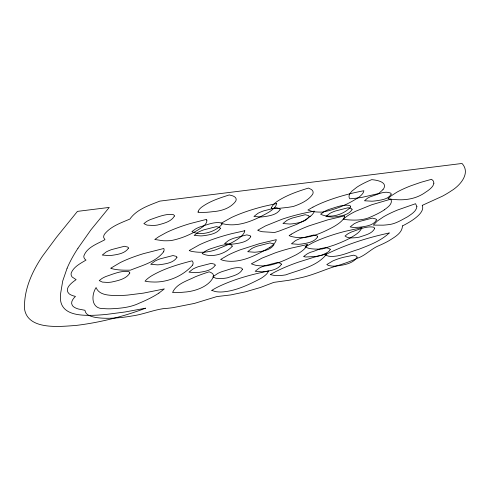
<?xml version="1.0" encoding="UTF-8"?>
<svg xmlns="http://www.w3.org/2000/svg" width="490" height="490" viewBox="0 0 490 490"><rect width="100%" height="100%" fill="white"/><g stroke="black" fill="none" stroke-linecap="round" stroke-linejoin="round"><path stroke-width="0.73" d="M67.112 268.214L62.72 280.966L60.68 293.192A816.383 208.544 -12.5 0 0 60.638 300.891C63.088 315.572 82.093 315.572 93.657 315.291A83.71 21.382 -12.5 0 0 106.685 314.384L124.913 312.001L145.616 308.186C123.143 316.687 99.654 322.598 75.785 325.47C60.209 326.487 28.193 330.456 24.58 309.319A866.896 221.443 -12.5 0 1 42.434 256.221L56.503 237.258L77.438 211.38L109.252 207.417L91.005 229.737L77.977 248.234M382.923 189.673L378.654 193.544L362.208 197.323A39.225 10.021 -12.5 0 1 351.465 198.658L349.799 198.781L349.272 197.813A56.809 14.51 -12.5 0 1 350.032 193.458L352.004 191.057L356.738 187.296A60.466 15.447 -12.5 0 1 371.702 179.64A51.965 13.273 -12.5 0 1 382.941 189.667M384.307 209.849C387.461 207.484 393.243 203.754 390.842 199.136L371.732 204.759L355.869 211.172A58.255 14.878 -12.5 0 0 346.485 216.58L343.159 219.3C352.518 220.476 362.674 220.917 371.322 216.684A58.555 14.957 -12.5 0 0 384.307 209.849M158.907 293.087L164.358 288.892L143.454 293.124L127.498 295.109A57.667 14.731 -12.5 0 1 116.142 295.556C109.178 295.311 99.072 295.311 96.089 287.55C90.969 295.378 91.207 309.257 103.727 308.578A36.695 9.371 -12.5 0 0 110.232 308.816C120.105 308.375 130.248 307.567 139.258 303.163A80.385 20.531 -12.5 0 0 158.901 293.087M312.932 207.111L307.922 210.014L311.805 211.343A38.502 9.837 -12.5 0 0 322.279 212.084C335.289 209.757 348.194 204.379 359.225 196.962A51.517 13.163 -12.5 0 0 363.586 191.902L363.886 190.732A61.746 15.772 -12.5 0 0 312.994 207.111M422.325 205.335L442.292 196.251A94.925 24.249 -12.5 0 0 451.247 190.886C459.957 185.722 471.08 173.197 462.021 163.464L159.783 201.121C149.107 205.377 136.777 209.255 129.881 219.067C120.944 222.901 110.832 226.257 104.566 234.116A52.706 13.463 -12.5 0 0 103.745 237.632L104.952 239.677C97.412 243.867 86.932 247.174 83.827 256.043A57.52 14.694 -12.5 0 0 84.966 259.179L86.001 260.092C80.562 263.375 74.039 266.542 71.338 272.667A62.64 15.999 -12.5 0 0 72.214 277.052L76.122 279.649C72.061 282.411 63.7 288.561 69.078 293.755A56.693 14.48 -12.5 0 0 73.42 295.874L75.454 296.413C73.145 298.606 70.229 302.22 72.336 305.454A59.345 15.159 -12.5 0 0 78.431 309.019L84.923 310.28C85.487 315.309 91.532 316.632 95.636 317.453C104.327 318.782 113.19 318.341 121.894 317.447A46.091 11.772 -12.5 0 0 131.859 315.989C142.474 314.592 152.531 310.305 162.992 308.7A47.671 12.177 -12.5 0 0 172.872 307.671L194.371 303.426L216.794 296.585L230.778 294.925L245.655 291.789L260.374 287.501L273.855 282.363L288.377 280.36A50.329 12.856 -12.5 0 0 299.359 278.063C312.785 275.386 325.109 269.237 338.167 265.451A59.327 15.153 -12.5 0 0 357.682 258.138C365.105 255.59 370.544 249.557 377.386 246.317A65.874 16.825 -12.5 0 0 389.287 240.541C394.603 237.068 402.357 233.13 402.437 225.865M244.835 230.729L232.04 233.583A61.391 15.68 -12.5 0 0 199.406 244.81L189.232 250.513A31.017 7.926 -12.5 0 0 191.498 251.346C201.121 253.238 211.227 252.301 220.09 247.946A58.077 14.835 -12.5 0 0 244.761 230.741M270.302 274.602L274.7 275.539L280.899 275.472A18.865 4.82 -12.5 0 0 285.786 274.859C299.88 269.665 317.22 266.438 326.769 253.887L313.949 257.25L298.22 262.199A81.015 20.696 -12.5 0 0 270.296 274.602M211.809 290.368L215.086 291.513A27.783 7.099 -12.5 0 0 220.886 292.022C234.924 291.458 248.246 284.941 260.57 278.62A52.363 13.377 -12.5 0 0 267.142 273.414L268.71 270.97C251.866 274.363 235.108 278.884 219.502 286.178A60.687 15.502 -12.5 0 0 211.809 290.368M422.196 205.365A80.189 20.482 -12.5 0 1 402.553 225.865M67.106 268.214A914.199 233.528 -12.5 0 1 77.984 248.234M330.285 249.251C329.274 252.466 325.048 253.336 322.451 254.971A18.24 4.661 -12.5 0 1 315.278 256.49L305.834 257.005A14.522 3.712 -12.5 0 1 303.665 256.497L307.046 253.979A20.58 5.255 -12.5 0 1 310.789 252.172C316.773 250.905 324.79 245.165 330.285 249.251M206.841 220.414L206.774 221.523A49.968 12.764 -12.5 0 1 203.221 226.441C193.703 233.381 182.335 238.428 170.826 240.627A37.467 9.573 -12.5 0 1 162.937 240.725L154.779 239.488L158.772 236.688L166.355 232.53A60.527 15.46 -12.5 0 1 190.145 223.581L206.566 219.361L206.841 220.414M213.75 275.968C209.953 286.356 195.106 291.403 184.644 292.083A37.785 9.653 -12.5 0 1 172.584 292.518C176.345 283.692 187.229 280.874 195.143 276.862A65.115 16.636 -12.5 0 1 205.475 273.028L209.163 271.821A45.95 11.736 -12.5 0 1 212.936 274.051L213.75 275.968M198.174 211.502L198.052 212.489L206.498 212.305A40.523 10.351 -12.5 0 0 213.156 211.631C221.486 211.012 230.208 208.299 235.512 201.488A40.162 10.259 -12.5 0 0 232.658 195.841L229.246 194.928C219.643 198.034 209.714 201.163 201.506 207.246A41.362 10.566 -12.5 0 0 198.591 210.48L198.174 211.502M416.916 206.621C416.243 211.515 411.275 214.222 407.582 216.776C401.874 219.802 396.141 223.55 389.66 224.512A31.072 7.938 -12.5 0 1 383.223 225.161L373.343 225.112L377.233 221.106L383.352 216.929A68.373 17.462 -12.5 0 1 397.598 210.002L415.551 203.718L416.916 206.621M129.795 273.01C126.396 279.024 117.906 280.648 111.549 282.062A14.143 3.614 -12.5 0 1 107.592 282.436L102.379 282.093L99.237 280.599L101.938 278.51A21.242 5.427 -12.5 0 1 105.999 276.464C113.178 274.088 121.012 270.492 128.552 271.558A19.177 4.9 -12.5 0 1 129.795 273.01M242.397 269.378C239.824 274.737 232.444 275.999 227.293 277.855A15.184 3.877 -12.5 0 1 222.215 278.51L215.949 278.283L212.782 276.844L217.829 273.414A21.15 5.402 -12.5 0 1 222.423 271.472C228.456 269.886 234.943 266.646 241.154 267.92A19.177 4.9 -12.5 0 1 242.397 269.378M374.63 228.561C372.039 233.951 364.627 235.157 359.476 237.093A11.919 3.044 -12.5 0 1 355.544 237.711C352.047 237.938 347.906 238.41 345.009 236.027L347.698 233.938A21.756 5.555 -12.5 0 1 351.716 231.905C358.607 229.602 366.134 225.994 373.38 227.103A19.177 4.9 -12.5 0 1 374.63 228.561M174.409 216.041C171.31 221.768 163.329 223.532 157.419 225.063A16.072 4.104 -12.5 0 1 153.382 225.48L146.994 225.124L143.864 223.618L146.559 221.529A21.242 5.427 -12.5 0 1 150.62 219.483C157.798 217.107 165.638 213.511 173.172 214.577A19.141 4.888 -12.5 0 1 174.409 216.041M376.418 219.992C374.268 224.432 368.498 225.823 363.978 226.57A19.808 5.059 -12.5 0 1 359.623 227.201L353.413 227.476L350.166 226.907L354.117 223.795A19.257 4.918 -12.5 0 1 359.556 221.419L372.388 218.117L375.652 218.932A14.884 3.804 -12.5 0 1 376.418 219.992M433.889 183.193L433.056 185.545A54.954 14.039 -12.5 0 1 425.724 192.123C416.825 198.658 406.002 200.496 395.222 199.577A47.524 12.14 -12.5 0 1 387.958 198.677L390.849 196.086L396.967 192.147A58.984 15.068 -12.5 0 1 410.926 185.771L420.91 182.305L431.61 179.285L433.43 181.092L433.889 183.193M128.435 248.154C125.275 253.275 118.304 254.365 112.749 255.223A16.029 4.091 -12.5 0 1 109.031 255.584L102.263 255.057L106.214 251.946A19.257 4.918 -12.5 0 1 111.653 249.575L124.485 246.268L127.737 247.089A14.1 3.602 -12.5 0 1 128.435 248.154M176.921 257.434C173.76 262.548 166.79 263.638 161.235 264.502A16.029 4.091 -12.5 0 1 157.517 264.857L150.749 264.331L154.699 261.219A19.257 4.918 -12.5 0 1 160.138 258.849L172.97 255.547L176.222 256.362A14.1 3.602 -12.5 0 1 176.921 257.434M220.329 228.499C217.168 233.62 210.198 234.71 204.642 235.568A16.029 4.091 -12.5 0 1 200.925 235.929L194.156 235.402L198.107 232.291A19.257 4.918 -12.5 0 1 203.546 229.92L216.378 226.619L219.63 227.434A14.1 3.602 -12.5 0 1 220.329 228.499M215.177 265.249C212.017 270.364 205.047 271.454 199.491 272.318A16.029 4.091 -12.5 0 1 195.773 272.673L189.005 272.146L192.956 269.035A19.257 4.918 -12.5 0 1 198.395 266.664L211.227 263.363L214.479 264.177A14.1 3.602 -12.5 0 1 215.177 265.249M250.739 236.75C247.579 241.864 240.608 242.954 235.053 243.818A16.029 4.091 -12.5 0 1 231.335 244.173L224.567 243.646L228.518 240.535A19.257 4.918 -12.5 0 1 233.957 238.165L246.789 234.863L250.041 235.678A14.1 3.602 -12.5 0 1 250.739 236.75M280.108 209.567C276.948 214.681 269.978 215.772 264.422 216.635A16.029 4.091 -12.5 0 1 260.711 216.99L253.936 216.464L257.887 213.358A19.257 4.918 -12.5 0 1 263.326 210.982L276.164 207.68L279.41 208.495A14.1 3.602 -12.5 0 1 280.108 209.567M273.873 244.804C270.713 249.925 263.743 251.015 258.187 251.872A16.029 4.091 -12.5 0 1 254.475 252.234L247.701 251.707L251.652 248.595A19.257 4.918 -12.5 0 1 257.091 246.219L269.929 242.918L273.175 243.738A14.1 3.602 -12.5 0 1 273.873 244.804M281.346 264.386C278.185 269.506 271.215 270.596 265.66 271.454A16.029 4.091 -12.5 0 1 261.948 271.815L255.174 271.289L259.124 268.177A19.257 4.918 -12.5 0 1 264.563 265.807L277.401 262.499L280.648 263.32A14.1 3.602 -12.5 0 1 281.346 264.386M309.147 216.617C305.987 221.731 299.016 222.821 293.461 223.685A16.029 4.091 -12.5 0 1 289.749 224.04L282.975 223.514L286.926 220.402A19.257 4.918 -12.5 0 1 292.365 218.032L305.197 214.73L308.449 215.545A14.1 3.602 -12.5 0 1 309.147 216.617M317.63 236.891C314.47 242.011 307.5 243.101 301.944 243.959A16.029 4.091 -12.5 0 1 298.232 244.32L291.458 243.793L295.409 240.682A19.257 4.918 -12.5 0 1 300.848 238.305L313.68 235.004L316.932 235.825A14.1 3.602 -12.5 0 1 317.63 236.891M352.041 209.628C348.88 214.749 341.916 215.839 336.354 216.696A16.029 4.091 -12.5 0 1 332.643 217.058L325.868 216.531L329.819 213.42A19.257 4.918 -12.5 0 1 335.258 211.043L348.096 207.742L351.342 208.562A14.1 3.602 -12.5 0 1 352.041 209.628M276.728 203.509L275.846 205.88A54.629 13.953 -12.5 0 1 268.569 212.372C254.353 220.341 237.644 228.236 221.125 223.293L231.298 217.591A61.391 15.68 -12.5 0 1 263.926 206.357L276.728 203.509M221.964 224.328C215.576 231.88 201.231 236.382 191.915 231.58L195.816 228.806A20.592 5.261 -12.5 0 1 200.263 226.815C206.872 224.904 214.044 221.615 220.892 222.852A17.854 4.563 -12.5 0 1 221.964 224.328M232.18 246.305C225.792 253.857 211.447 258.359 202.131 253.557L206.033 250.782A20.592 5.261 -12.5 0 1 210.48 248.791C217.088 246.88 224.261 243.591 231.109 244.829A17.854 4.563 -12.5 0 1 232.18 246.305M350.656 206.927C344.274 214.479 329.923 218.981 320.607 214.179L324.515 211.404A20.592 5.261 -12.5 0 1 328.955 209.414C335.564 207.503 342.743 204.214 349.591 205.451A17.854 4.563 -12.5 0 1 350.656 206.927M271.552 207.35L271.197 208.575L277.891 208.458L287.146 207.466A44.737 11.429 -12.5 0 0 293.424 206.449C300.444 203.944 308.247 200.618 312.657 194.267A46.164 11.791 -12.5 0 0 311.303 189.446L308.437 188.068C297.914 191.321 287.324 194.922 277.989 200.882A51.591 13.181 -12.5 0 0 273.236 204.826L271.552 207.35M391.143 194.242C388.239 199.326 381.514 199.951 376.259 200.784A20.635 5.274 -12.5 0 1 372.026 201.206L364.493 200.778L367.335 198.328A18.32 4.679 -12.5 0 1 370.85 196.551C377.098 194.836 384.191 190.365 390.61 193.091A16.121 4.116 -12.5 0 1 391.143 194.242M357.069 257.483C352.573 263.798 343.563 265.096 336.287 265.997A15.833 4.043 -12.5 0 1 332.398 266.119L328.533 265.543L326.799 264.551L332.661 261.029A23.275 5.947 -12.5 0 1 343.245 257.342L353.7 255.186L356.34 256.086A18.283 4.673 -12.5 0 1 357.069 257.483M307.304 244.553L305.092 248.228A56.564 14.449 -12.5 0 1 295.948 254.892C286.362 259.59 276.305 264.49 265.696 265.905A38.502 9.837 -12.5 0 1 255.217 265.164L251.339 263.834L262.009 258.12L275.294 252.852A58.837 15.031 -12.5 0 1 290.588 248.252L307.304 244.553M361.902 227.63C359.868 232.775 354.448 235.439 349.97 238.146A59.125 15.104 -12.5 0 1 334.18 245.074L322.218 248.987L319.364 249.098A38.502 9.837 -12.5 0 1 308.884 248.357L305.007 247.027L312.822 242.697A61.391 15.68 -12.5 0 1 345.046 231.347L361.902 227.63M192.662 265.059C182.966 276.158 167.237 282.816 152.378 281.971A40.437 10.333 -12.5 0 1 146.933 281.523L145.034 281.18L146.253 279.864A51.965 13.273 -12.5 0 1 151.606 275.827C164.089 268.508 178.146 264.416 192.068 260.827A49.57 12.66 -12.5 0 1 192.662 265.059M163.587 251.836C155.716 262.138 141.965 265.482 130.456 270.143C125.103 270.26 119.695 270.253 114.409 269.255A48.596 12.415 -12.5 0 1 110.722 268.226L120.203 262.609A60.325 15.411 -12.5 0 1 143.564 253.63L163.807 248.485A50.666 12.942 -12.5 0 1 163.587 251.836M389.207 232.983C380.724 241.056 369.387 245.159 358.662 249.349C349.756 251.872 341.003 256.478 331.595 256.417A20.17 5.151 -12.5 0 1 328.631 256.184L324.974 254.935C345.242 244.718 367.059 237.773 389.207 232.983M310.678 216.108L304.945 220.145L296.891 224.304L278.871 231.164L274.651 232.487L262.542 231.746A42.912 10.964 -12.5 0 1 258.371 230.539L257.722 230.22L265.537 225.89L282.105 219.214A57.955 14.804 -12.5 0 1 305.895 212.752L314.335 211.129A54.421 13.904 -12.5 0 1 310.678 216.108M269.959 247.297C256.625 254.965 241.478 263.314 225.578 260.87A34.031 8.691 -12.5 0 1 222.828 260.3L220.653 259.455L227.954 255.186A60.233 15.386 -12.5 0 1 240.351 249.778L259.222 243.726L276.256 239.671A55.364 14.143 -12.5 0 1 269.959 247.297M291.354 234.165L289.131 235.604A36.033 9.206 -12.5 0 0 291.372 236.468C305.619 240.327 319.658 234.042 332.134 227.574A59.149 15.11 -12.5 0 0 344.74 215.821L327.706 219.875L308.829 225.927A60.233 15.386 -12.5 0 0 296.432 231.335L291.354 234.165"/></g></svg>
